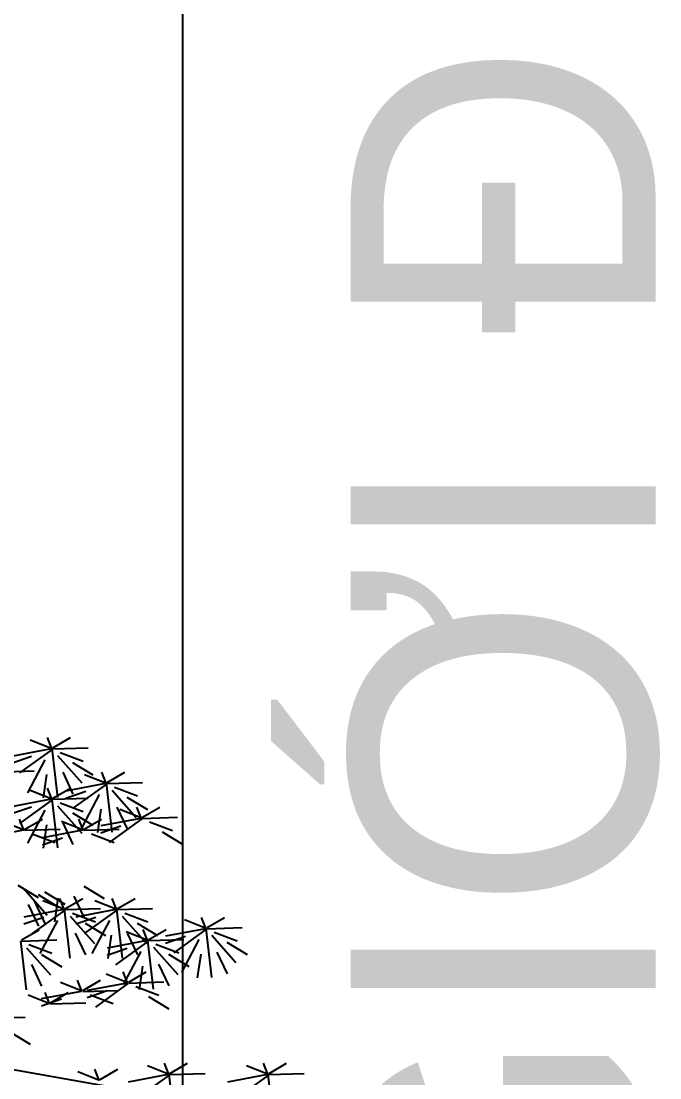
# Model space of a CAD drawing. Header units: metres. Extents: x 563124 to 573994, y 2062953 to 2068466.
# Drawn here: x 572674.34 to 572678.01, y 2065118.92 to 2065124.97 of the extents above; entities that cross this region are included whole.
import ezdxf

# ---------------------------------------------------------------- set-up
doc = ezdxf.new("R2010")
doc.units = ezdxf.units.M
doc.layers.add('1-CAY XANH', color=7, linetype='CONTINUOUS')
doc.layers.add('MATCATDUONG', color=8, linetype='CONTINUOUS')
doc.styles.add('KTEN', font='VHAVAN.ttf')

# ---------------------------------------------------------------- blocks, each defined once
blk = doc.blocks.new('ca')
at = {"layer": '1-CAY XANH', "color": 3}
for p, q in [((-11.119, 47.97), (-11.566, 48.23)), ((-11.083, 47.97), (-10.981, 48.23)), ((-11.113, 47.943), (-12.015, 47.971)), ((-11.244, 46.704), (-11.099, 47.95)), ((-11.101, 47.946), (-10.543, 48.167)), ((-11.101, 47.931), (-10.27, 47.33)), ((-11.077, 47.943), (-10.057, 47.751)), ((-11.303, 47.853), (-11.889, 47.632)), ((-11.241, 47.774), (-11.858, 47.078)), ((-10.913, 47.667), (-10.468, 46.825)), ((-10.57, 47.746), (-10.06, 47.568)), ((-11.622, 47.599), (-12.142, 47.282)), ((-12.505, 47.086), (-12.952, 47.346)), ((-12.487, 47.062), (-11.929, 47.283)), ((-12.468, 47.086), (-12.366, 47.346)), ((-11.369, 47.346), (-11.631, 46.792)), ((-10.958, 47.294), (-10.872, 46.695)), ((-7.417, 47.269), (-10.644, 47.38)), ((-12.498, 47.058), (-13.401, 47.086)), ((-12.689, 46.968), (-13.275, 46.748)), ((-12.627, 46.89), (-13.244, 46.194)), ((-12.63, 45.819), (-12.485, 47.066)), ((-12.487, 47.046), (-11.656, 46.446)), ((-12.463, 47.058), (-11.443, 46.867)), ((-11.956, 46.861), (-11.446, 46.683)), ((-11.119, 46.686), (-11.566, 46.946)), ((-11.101, 46.662), (-10.543, 46.883)), ((-11.083, 46.686), (-10.981, 46.946)), ((-13.008, 46.715), (-13.528, 46.398)), ((-12.299, 46.782), (-11.854, 45.941)), ((-11.113, 46.659), (-12.015, 46.687)), ((-11.244, 45.42), (-11.099, 46.666)), ((-11.101, 46.647), (-10.27, 46.046)), ((-11.077, 46.659), (-10.057, 46.467)), ((-13.402, 46.199), (-13.848, 46.459)), ((-13.384, 46.176), (-12.826, 46.397)), ((-13.365, 46.199), (-13.263, 46.459)), ((-12.754, 46.461), (-13.017, 45.908)), ((-12.344, 46.41), (-12.258, 45.811)), ((-11.622, 46.315), (-12.142, 45.998)), ((-11.303, 46.568), (-11.889, 46.348)), ((-11.241, 46.49), (-11.858, 45.794)), ((-10.913, 46.383), (-10.468, 45.541)), ((-10.57, 46.461), (-10.06, 46.284)), ((-13.395, 46.172), (-14.298, 46.2)), ((-13.585, 46.082), (-14.171, 45.862)), ((-13.384, 46.16), (-12.552, 45.56)), ((-13.36, 46.172), (-12.34, 45.98)), ((-11.916, 45.895), (-12.363, 46.155)), ((-11.898, 45.871), (-11.34, 46.092)), ((-11.879, 45.895), (-11.777, 46.155)), ((-11.369, 46.062), (-11.631, 45.508)), ((-10.405, 45.895), (-10.852, 46.155)), ((-10.387, 45.871), (-9.829, 46.092)), ((-10.368, 45.895), (-10.266, 46.155)), ((-13.905, 45.829), (-14.425, 45.512)), ((-12.852, 45.975), (-12.342, 45.797)), ((-11.909, 45.868), (-12.812, 45.895)), ((-12.1, 45.777), (-12.686, 45.557)), ((-11.874, 45.868), (-10.854, 45.676)), ((-10.398, 45.868), (-11.301, 45.895)), ((-10.589, 45.777), (-11.175, 45.557)), ((-10.958, 46.01), (-10.872, 45.411)), ((-10.363, 45.868), (-9.343, 45.676)), ((-11.367, 45.67), (-10.856, 45.493)), ((-11.907, 44.444), (-12.427, 44.127)), ((-10.225, 44.47), (-10.745, 44.154)), ((-11.653, 44.19), (-11.915, 43.637)), ((-10.907, 44.305), (-11.427, 43.988)), ((-10.741, 44.23), (-11.261, 43.913)), ((-10.359, 44.405), (-10.976, 43.709)), ((-12.767, 43.875), (-13.214, 44.135)), ((-12.75, 43.851), (-12.191, 44.072)), ((-12.731, 43.875), (-12.629, 44.135)), ((-11.439, 43.875), (-11.885, 44.135)), ((-11.421, 43.851), (-10.863, 44.072)), ((-11.402, 43.875), (-11.3, 44.135)), ((-11.242, 44.139), (-11.157, 43.54)), ((-10.653, 44.052), (-10.916, 43.498)), ((-10.487, 43.977), (-10.749, 43.423)), ((-15.05, 43.388), (-15.496, 43.649)), ((-15.013, 43.388), (-14.911, 43.649)), ((-12.761, 43.848), (-13.663, 43.876)), ((-12.951, 43.758), (-13.537, 43.537)), ((-12.889, 43.679), (-13.506, 42.983)), ((-12.892, 42.609), (-12.747, 43.855)), ((-12.75, 43.836), (-11.918, 43.235)), ((-12.725, 43.848), (-11.705, 43.656)), ((-11.432, 43.848), (-12.335, 43.876)), ((-12.218, 43.651), (-11.708, 43.473)), ((-11.623, 43.758), (-12.208, 43.537)), ((-11.56, 43.679), (-12.177, 42.983)), ((-11.564, 42.609), (-11.418, 43.855)), ((-11.421, 43.836), (-10.59, 43.235)), ((-11.397, 43.848), (-10.377, 43.656)), ((-10.89, 43.651), (-10.379, 43.473)), ((-15.043, 43.361), (-15.946, 43.389)), ((-15.175, 42.122), (-15.029, 43.369)), ((-15.032, 43.365), (-14.474, 43.586)), ((-15.032, 43.349), (-14.2, 42.749)), ((-15.008, 43.361), (-13.988, 43.169)), ((-13.27, 43.504), (-13.79, 43.187)), ((-12.561, 43.572), (-12.116, 42.73)), ((-11.942, 43.504), (-12.462, 43.187)), ((-11.233, 43.572), (-10.788, 42.73)), ((-15.233, 43.271), (-15.819, 43.051)), ((-15.171, 43.193), (-15.788, 42.497)), ((-14.844, 43.085), (-14.399, 42.244)), ((-14.5, 43.164), (-13.99, 42.986)), ((-13.557, 43.057), (-14.46, 43.084)), ((-13.564, 43.084), (-14.011, 43.344)), ((-13.546, 43.06), (-12.988, 43.281)), ((-13.527, 43.084), (-13.425, 43.344)), ((-13.017, 43.251), (-13.279, 42.697)), ((-12.606, 43.199), (-12.52, 42.6)), ((-11.688, 43.251), (-11.95, 42.697)), ((-10.322, 43.074), (-10.768, 43.334)), ((-15.553, 43.018), (-16.073, 42.701)), ((-13.748, 42.966), (-14.334, 42.746)), ((-13.686, 42.888), (-14.303, 42.192)), ((-13.689, 41.818), (-13.543, 43.064)), ((-13.546, 43.044), (-12.715, 42.444)), ((-13.522, 43.057), (-12.502, 42.865)), ((-13.015, 42.859), (-12.505, 42.682)), ((-10.315, 43.047), (-11.218, 43.075)), ((-10.505, 42.957), (-11.091, 42.736)), ((-10.443, 42.878), (-11.06, 42.182)), ((-10.447, 41.808), (-10.301, 43.054)), ((-15.299, 42.764), (-15.561, 42.211)), ((-14.888, 42.713), (-14.802, 42.113)), ((-14.067, 42.713), (-14.587, 42.396)), ((-13.358, 42.78), (-12.913, 41.939)), ((-10.825, 42.703), (-11.345, 42.386)), ((-13.813, 42.459), (-14.076, 41.906)), ((-13.403, 42.408), (-13.317, 41.809)), ((-10.571, 42.45), (-10.833, 41.896)), ((-13.045, 41.976), (-13.948, 42.004)), ((-13.052, 42.003), (-13.498, 42.264)), ((-13.034, 41.98), (-12.476, 42.201)), ((-13.015, 42.003), (-12.913, 42.264)), ((-11.886, 41.79), (-12.332, 42.05)), ((-11.849, 41.79), (-11.747, 42.05)), ((-13.236, 41.886), (-13.821, 41.666)), ((-13.034, 41.964), (-12.203, 41.364)), ((-13.01, 41.976), (-11.99, 41.785)), ((-11.879, 41.763), (-12.782, 41.791)), ((-12.503, 41.779), (-11.992, 41.601)), ((-11.868, 41.766), (-11.31, 41.987)), ((-11.844, 41.763), (-10.824, 41.571)), ((-11.062, 41.472), (-11.509, 41.732)), ((-11.025, 41.472), (-10.923, 41.732)), ((-13.555, 41.633), (-14.075, 41.316)), ((-12.069, 41.673), (-12.655, 41.452)), ((-11.055, 41.445), (-11.958, 41.473)), ((-11.336, 41.566), (-10.826, 41.388)), ((-11.044, 41.448), (-10.486, 41.67)), ((-9.512, 41.082), (-10.415, 41.11)), ((-10.022, 40.738), (-10.542, 40.421)), ((-9.155, 39.939), (-17.413, 38.487)), ((-16.632, 39.672), (-17.078, 39.932)), ((-16.614, 39.649), (-16.056, 39.87)), ((-16.595, 39.672), (-16.493, 39.932)), ((-14.104, 39.672), (-14.551, 39.932)), ((-14.086, 39.649), (-13.528, 39.87)), ((-14.067, 39.672), (-13.965, 39.932)), ((-16.625, 39.645), (-17.528, 39.673)), ((-16.757, 38.406), (-16.611, 39.653)), ((-16.614, 39.633), (-15.782, 39.033)), ((-16.59, 39.645), (-15.57, 39.453)), ((-14.097, 39.645), (-15, 39.673)), ((-14.229, 38.406), (-14.083, 39.653)), ((-14.086, 39.633), (-13.255, 39.033)), ((-14.062, 39.645), (-13.042, 39.453)), ((-12.329, 39.52), (-12.775, 39.78)), ((-12.311, 39.496), (-11.753, 39.717)), ((-12.292, 39.52), (-12.19, 39.78))]:
    blk.add_line(p, q, dxfattribs=at)

msp = doc.modelspace()

# ---------------------------------------------------------------- linework, layer by layer
at = {"layer": 'MATCATDUONG', "color": 40, "linetype": 'Continuous', "extrusion": (-3.31378e-12, 1.1371e-08, 1)}
msp.add_line((572675.2664, 2065129.0134, 0), (572675.2664, 2065110.0207, 0), dxfattribs=at)

# ---------------------------------------------------------------- block references
at = {"layer": 'MATCATDUONG', "color": 3, "linetype": 'Continuous', "extrusion": (3.31378e-12, 1.1371e-08, 1), "xscale": -0.2249999999767169, "yscale": 0.2250000000931323, "zscale": 0.2250000000000003}
msp.add_blockref('ca', (572672.0206, 2065110.0147, 0.0235), dxfattribs=at)

# ---------------------------------------------------------------- texts
at = {"layer": 'MATCATDUONG', "color": 7, "linetype": 'Continuous', "extrusion": (-3.31378e-12, 1.1371e-08, 1), "style": 'KTEN'}
msp.add_text('chØ giíi ®\xadêng ®á', height=1.75, rotation=90, dxfattribs=at).set_placement((572677.9802, 2065112.7154, 0.0235))

doc.saveas('drawing.dxf')
